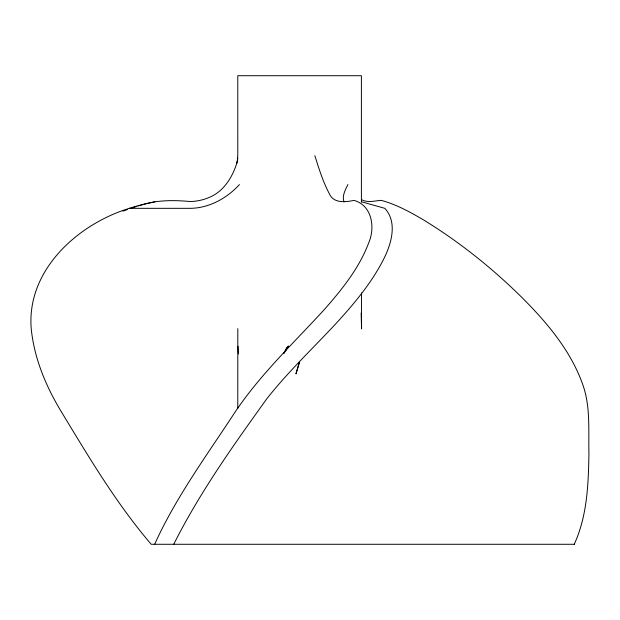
<?xml version="1.0" encoding="UTF-8"?>
<svg xmlns="http://www.w3.org/2000/svg" width="620" height="620" viewBox="0 0 620 620"><rect width="100%" height="100%" fill="white"/><g stroke="black" fill="none" stroke-linecap="round" stroke-linejoin="round"><path stroke-width="0.93" d="M237.809 328.631L237.786 408.549M236.801 163.331L237.692 158.077L237.429 161.525L237.793 154.55L237.778 75.718L361.398 75.718L361.398 202.104M237.654 160.317C233.422 175.561 224.572 191.107 209.297 197.4C203.329 199.981 196.881 201.361 190.387 201.539C172.717 199.935 154.93 199.942 138.035 206.057M299.297 362.677L295.949 373.86L299.413 362.312M574.229 544.283C587.303 515.793 588.372 484.313 588.946 453.514C588.349 430.954 590.596 407.58 583.218 385.896C571.439 351.625 547.654 323.276 522.412 297.98C492.722 268.561 459.862 242.242 424.243 220.348C410.657 212.296 396.63 204.569 381.308 200.369C374.999 200.717 368.187 202.98 362.165 199.942M154.651 544.283C176.096 496.775 207.336 454.654 235.678 411.161C260.857 374.031 293.539 343.092 323.741 310.209C341.558 290.005 359.05 268.499 368.637 243.017C375.41 227.796 372.225 205.398 353.966 200.369C345.557 202.221 333.436 203.531 329.344 193.719C322.981 181.707 318.882 168.656 314.882 155.713M283.906 353.353L286.735 347.556M347.913 184.566C345.34 189.798 341.884 195.866 343.961 201.818M173.732 544.283C199.656 492.606 233.422 445.23 267.096 398.396C288.091 371.853 312.705 348.525 335.746 323.818C354.284 303.591 372.256 282.278 384.47 257.525C391.662 242.637 397.412 222.045 384.819 208.328L361.53 201.802M284.526 352.385L288.401 345.976L283.758 353.353M239.46 184.566C227.052 198.144 209.343 208.026 190.666 208.328L129.347 208.328C77.438 224.215 26.195 270.529 31.256 328.995C34.239 358.236 45.857 386.144 60.954 411.122C88.761 456.971 116.227 503.401 151.195 544.283L574.36 544.283M122.977 211.149L127.511 209.498M129.347 208.328L137.663 205.786L154.861 201.802M132.044 207.847L136.323 206.569M238.049 346.332L238.374 353.942M361.15 312.961L361.569 328.902L361.46 292.958"/></g></svg>
